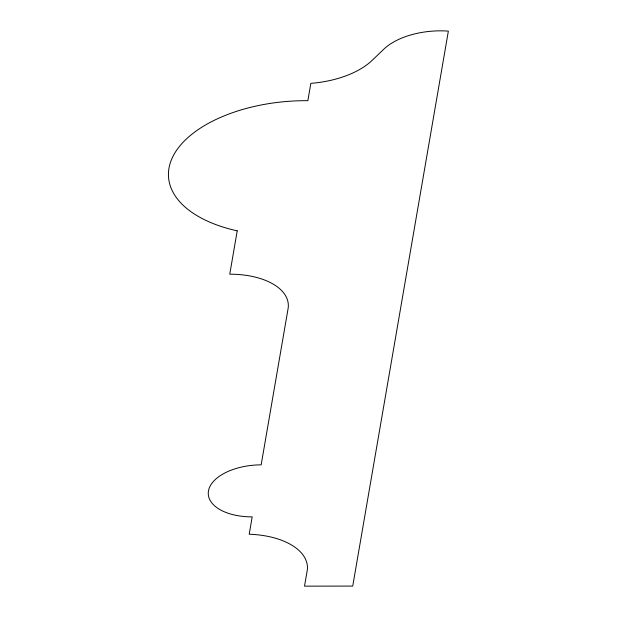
<?xml version="1.0" encoding="UTF-8"?>
<svg xmlns="http://www.w3.org/2000/svg" width="617" height="617" viewBox="0 0 617 617"><rect width="100%" height="100%" fill="white"/><g stroke="black" fill="none" stroke-linecap="round" stroke-linejoin="round"><path stroke-width="0.93" d="M237.229 230.827L229.755 274.187A64.677 34.459 -4.1 0 1 288.062 308.77L261.161 464.856A48.504 25.845 -4.1 0 0 208.469 490.939A48.504 25.845 -4.1 0 0 252.199 516.876L249.206 534.222A69.42 36.989 -4.1 0 1 307.405 569.398L304.52 586.15L352.731 586.081L448.358 31.128A59.317 31.606 -4.1 0 0 383.805 49.183L372.128 60.373A75.683 40.329 -4.1 0 1 310.837 83.349L307.852 100.694A125.66 66.96 -4.1 0 0 173.67 155.044A125.66 66.96 -4.1 0 0 237.229 230.827"/></g></svg>
